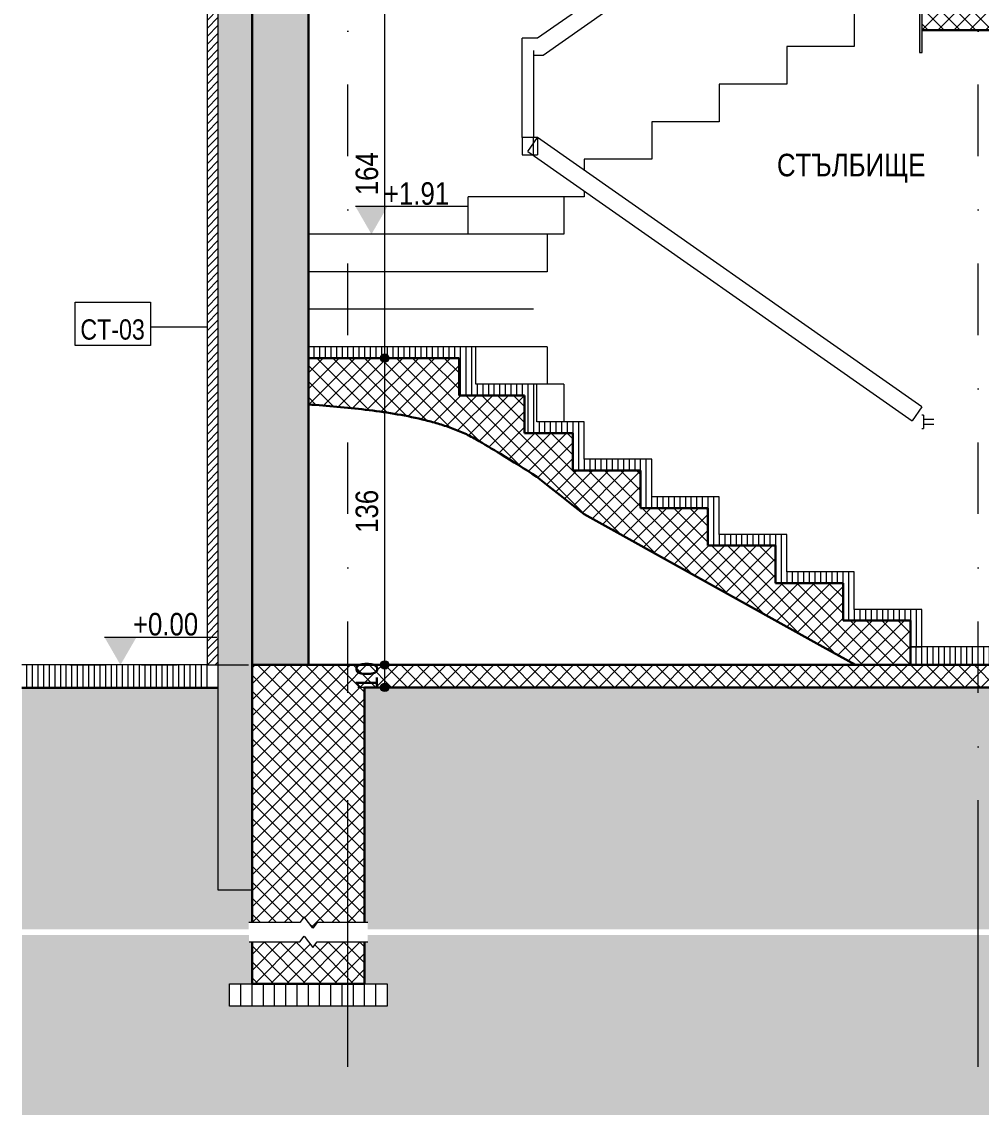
# Model space of a CAD drawing. Header units: centimetres. Extents: x -1339 to 248, y -200 to 805.
# Drawn here: x -1338.8 to -912.8, y -200 to 285.7 of the extents above; entities that cross this region are included whole.
import ezdxf

# ---------------------------------------------------------------- set-up
doc = ezdxf.new("R2010")
doc.units = ezdxf.units.CM
doc.linetypes.add('Dash', pattern=[31.75, 15.875, -15.875])
doc.linetypes.add('Dash dot', pattern=[79.375, 31.75, -23.8125, 0, -23.8125])
for name, color, linetype, lineweight in [('A-ANNO-DIMS', 7, 'Continuous', 9), ('A-ANNO-DIMS-50', 7, 'Continuous', 9), ('A-ANNO-NOTE', 7, 'Continuous', 9), ('A-AREA-IDEN', 7, 'Continuous', 9), ('A-DETL-GENF', 7, 'Continuous', 9), ('A-DETL-MBND', 7, 'Continuous', 9), ('A-DOOR', 7, 'Continuous', 9), ('A-FLOR', 7, 'Continuous', 9), ('A-FLOR-FNSH', 7, 'Continuous', 9), ('A-FLOR-HRAL', 7, 'Continuous', 9), ('A-FLOR-LEVL', 7, 'Continuous', 9), ('A-FLOR-PATT', 7, 'Continuous', 9), ('A-WALL', 7, 'Continuous', 9), ('A-WALL-FNSH', 7, 'Continuous', 9), ('A-WALL-IDEN', 7, 'Continuous', 9), ('A-WALL-PATT', 7, 'Continuous', 9), ('G-ANNO-DIMS', 7, 'Continuous', 9), ('S-GRID', 7, 'Continuous', 9), ('S-STRS', 7, 'Continuous', 9)]:
    doc.layers.add(name, color=color, linetype=linetype, lineweight=lineweight)
doc.layers.add('A-DETL', color=7, linetype='Continuous', lineweight=9, true_color=0x008000)
doc.styles.add('Arial Narrow', font='ARIALN.TTF', dxfattribs={"height": 10})
doc.styles.add('Arial Narrow_1', font='ARIALN.TTF', dxfattribs={"height": 10})
doc.styles.add('Arial Narrow_2', font='ARIALN.TTF', dxfattribs={"height": 9})
doc.dimstyles.new('TEC_DIM', dxfattribs={"dimscale": 30.48, "dimtxt": 10.23431, "dimasz": 0.492126, "dimexe": 0.393701, "dimexo": 0.246063, "dimgap": 0, "dimtad": 1, "dimdec": 0, "dimzin": 0, "dimdsep": 46, "dimtxsty": 'Arial Narrow_1', "dimblk1": 'DOTSMALL', "dimblk2": 'DOTSMALL', "dimsah": 1, "dimcen": 0.09, "dimazin": 0, "dimtfac": 1, "dimtdec": 4, "dimtix": 1, "dimtmove": 0, "dimatfit": 3, "dimfxl": 1, "dimtvp": 1, "dimtolj": 1, "dimtzin": 0, "dimarcsym": 2})
pattern_1 = [(45, (-668.992, 332.896), (-3.535534, 3.535534), []), (135, (-668.992, 332.896), (-3.535534, -3.535534), [])]
pattern_2 = [(0, (-668.992, 332.896), (19.05, 19.05), [19.05, -19.05]), (0, (-668.992, 340.04), (19.05, 19.05), [19.05, -19.05]), (0, (-668.992, 347.184), (19.05, 19.05), [19.05, -19.05]), (90, (-666.61, 349.565), (-19.05, 19.05), [19.05, -19.05]), (90, (-659.467, 349.565), (-19.05, 19.05), [19.05, -19.05]), (90, (-652.323, 349.565), (-19.05, 19.05), [19.05, -19.05])]

# ---------------------------------------------------------------- blocks, each defined once
blk = doc.blocks.new('TEC_DOOR-INT - 80x200-2358334-Б-Б')
at = {"layer": 'A-DOOR'}
for p, q in [((-938.3, 111), (-939.1, 111)), ((-938.3, 111), (-938.3, 108)), ((-935.3, 109), (-938.3, 109)), ((-938.3, 108), (-938.3, 105)), ((-938.3, 107), (-935.3, 107)), ((-939.1, 105), (-938.3, 105))]:
    blk.add_line(p, q, dxfattribs=at)
at = {"layer": 'A-DOOR', "flags": 128}
for points in [[(-933.8, 109), (-933.8, 109), (-933.8, 109), (-933.81, 109), (-933.82, 109), (-933.83, 109), (-933.84, 109), (-933.86, 109), (-933.87, 109), (-933.89, 109), (-933.92, 109), (-933.94, 109), (-933.97, 109), (-934, 109), (-934.03, 109), (-934.06, 109), (-934.09, 109), (-934.13, 109), (-934.17, 109), (-934.21, 109), (-934.25, 109), (-934.3, 109), (-934.34, 109), (-934.39, 109), (-934.44, 109), (-934.49, 109), (-934.54, 109), (-934.59, 109), (-934.64, 109), (-934.7, 109), (-934.75, 109), (-934.81, 109), (-934.87, 109), (-934.92, 109), (-934.98, 109), (-935.04, 109), (-935.1, 109), (-935.16, 109), (-935.22, 109), (-935.28, 109), (-935.3, 109)], [(-935.3, 107), (-935.24, 107), (-935.18, 107), (-935.12, 107), (-935.06, 107), (-935, 107), (-934.94, 107), (-934.88, 107), (-934.83, 107), (-934.77, 107), (-934.71, 107), (-934.66, 107), (-934.6, 107), (-934.55, 107), (-934.5, 107), (-934.45, 107), (-934.4, 107), (-934.35, 107), (-934.31, 107), (-934.26, 107), (-934.22, 107), (-934.18, 107), (-934.14, 107), (-934.1, 107), (-934.07, 107), (-934.03, 107), (-934, 107), (-933.97, 107), (-933.95, 107), (-933.92, 107), (-933.9, 107), (-933.88, 107), (-933.86, 107), (-933.84, 107), (-933.83, 107), (-933.82, 107), (-933.81, 107), (-933.8, 107), (-933.8, 107), (-933.8, 107)]]:
    blk.add_lwpolyline(points, dxfattribs=at)
blk = doc.blocks.new('Railing - Railing-2455743-Б-Б')
at = {"layer": 'A-FLOR-HRAL'}
for p, q in [((-939.1, 398), (-1109.74, 278.39)), ((-939.1, 398), (-939.1, 388.69)), ((-939.1, 388.69), (-1107.33, 270.77)), ((-1116.67, 273), (-1116.67, 278.39)), ((-1109.74, 278.39), (-1116.67, 278.39)), ((-1116.67, 234.28), (-1116.67, 273)), ((-1111.59, 273), (-1111.59, 234.28)), ((-1107.33, 270.77), (-1111.59, 270.77)), ((-1116.67, 234.28), (-1116.67, 226.66)), ((-1111.59, 234.28), (-1116.67, 234.28)), ((-1114.11, 228.04), (-1109.74, 234.28)), ((-1111.59, 226.66), (-1111.59, 234.28)), ((-1109.74, 234.28), (-1111.59, 234.28)), ((-1111.59, 226.66), (-1111.59, 234.28)), ((-939.1, 114.67), (-1109.74, 234.28)), ((-1109.74, 234.28), (-1109.74, 226.66)), ((-1116.67, 226.66), (-1111.59, 226.66)), ((-1114.11, 228.04), (-943.47, 108.43)), ((-1111.59, 226.66), (-1109.74, 226.66)), ((-939.1, 114.67), (-943.47, 108.43))]:
    blk.add_line(p, q, dxfattribs=at)
blk = doc.blocks.new('TEC-BREAKLINE - M_Break Line-2501834-Б-Б')
at = {"layer": 'A-DETL-GENF'}
for p, q in [((-1215.31, -114.43), (-1238.09, -114.43)), ((-1213.41, -111.89), (-1215.31, -114.43)), ((-1209.6, -116.97), (-1213.41, -111.89)), ((-1207.69, -114.43), (-1209.6, -116.97)), ((-1185.22, -114.43), (-1207.69, -114.43))]:
    blk.add_line(p, q, dxfattribs=at)
blk = doc.blocks.new('TEC-BREAKLINE - M_Break Line-2501920-Б-Б')
at = {"layer": 'A-DETL-GENF'}
for p, q in [((-1215.31, -123.04), (-1213.41, -120.5)), ((-1213.41, -120.5), (-1209.6, -125.58)), ((-1237.91, -123.04), (-1215.31, -123.04)), ((-1209.6, -125.58), (-1207.69, -123.04)), ((-1207.69, -123.04), (-1185.18, -123.04))]:
    blk.add_line(p, q, dxfattribs=at)
blk = doc.blocks.new('Spot Elevations - ELEVATION_PROJECT-150941-Б-Б')
at = {"layer": 'A-ANNO-NOTE'}
blk.add_hatch(color=256, dxfattribs=at).paths.add_polyline_path([(-428.74, 312.39), (-414.43, 312.39), (-421.59, 300)])
blk.add_line((-428.74, 312.39), (-378.74, 312.39), dxfattribs=at)
blk = doc.blocks.new('DIMBLOCK20-Б-Б')
at = {"layer": 'A-ANNO-DIMS-50'}
h = blk.add_hatch(color=256, dxfattribs=at)
edge = h.paths.add_edge_path()
edge.add_arc((-1177.68, 0), 1.87, 0, 360)
h = blk.add_hatch(color=256, dxfattribs=at)
edge = h.paths.add_edge_path()
edge.add_arc((-1177.68, -10), 1.87, 0, 360)
for p, q in [((-1172.83, 0), (-1189.68, 0)), ((-1177.68, -10), (-1177.68, 0)), ((-1177.68, 0), (-1172.83, 0)), ((-1172.83, -10), (-1189.68, -10)), ((-1177.68, -10), (-1172.83, -10))]:
    blk.add_line(p, q, dxfattribs=at)
for centre in [(-1177.68, 0), (-1177.68, -10)]:
    blk.add_circle(centre, 1.87, dxfattribs=at)
at = {"layer": 'A-ANNO-DIMS-50', "color": 0, "insert": (-1190.6, -11.34), "char_height": 10, "width": 15.2053, "attachment_point": 1, "rotation": 90, "line_spacing_factor": 0.974696, "style": 'Arial Narrow_1'}
blk.add_mtext('10', dxfattribs=at)
blk = doc.blocks.new('_DotSmall')
at = {"color": 0, "linetype": 'ByBlock', "const_width": 0.5}
blk.add_lwpolyline([(-0.0625, 0, 1), (0.0625, 0, 1)], format="xyb", close=True, dxfattribs=at)
blk = doc.blocks.new('DIMBLOCK21-Б-Б')
at = {"layer": 'A-ANNO-DIMS-50'}
h = blk.add_hatch(color=256, dxfattribs=at)
edge = h.paths.add_edge_path()
edge.add_arc((-1177.68, 136.33), 1.88, 0, 360)
h = blk.add_hatch(color=256, dxfattribs=at)
edge = h.paths.add_edge_path()
edge.add_arc((-1177.68, 0), 1.87, 0, 360)
for p, q in [((-1172.83, 136.33), (-1189.68, 136.33)), ((-1177.68, 0), (-1177.68, 136.33)), ((-1177.68, 136.33), (-1172.83, 136.33)), ((-1172.83, 0), (-1189.68, 0)), ((-1177.68, 0), (-1172.83, 0))]:
    blk.add_line(p, q, dxfattribs=at)
for centre, radius in [((-1177.68, 136.33), 1.88), ((-1177.68, 0), 1.87)]:
    blk.add_circle(centre, radius, dxfattribs=at)
at = {"layer": 'A-ANNO-DIMS-50', "color": 0, "insert": (-1190.6, 58.66), "char_height": 10, "width": 22.8079, "attachment_point": 1, "rotation": 90, "line_spacing_factor": 0.974696, "style": 'Arial Narrow_1'}
blk.add_mtext('136', dxfattribs=at)
blk = doc.blocks.new('DIMBLOCK22-Б-Б')
at = {"layer": 'A-ANNO-DIMS-50'}
h = blk.add_hatch(color=256, dxfattribs=at)
edge = h.paths.add_edge_path()
edge.add_arc((-1177.68, 300), 1.88, 0, 360)
h = blk.add_hatch(color=256, dxfattribs=at)
edge = h.paths.add_edge_path()
edge.add_arc((-1177.68, 136.33), 1.88, 0, 360)
for p, q in [((-1172.83, 300), (-1189.68, 300)), ((-1177.68, 136.33), (-1177.68, 300)), ((-1177.68, 300), (-1172.83, 300)), ((-1172.83, 136.33), (-1189.68, 136.33)), ((-1177.68, 136.33), (-1172.83, 136.33))]:
    blk.add_line(p, q, dxfattribs=at)
for centre in [(-1177.68, 300), (-1177.68, 136.33)]:
    blk.add_circle(centre, 1.88, dxfattribs=at)
at = {"layer": 'A-ANNO-DIMS-50', "color": 0, "insert": (-1190.6, 208.66), "char_height": 10, "width": 22.8079, "attachment_point": 1, "rotation": 90, "line_spacing_factor": 0.974696, "style": 'Arial Narrow_1'}
blk.add_mtext('164', dxfattribs=at)

msp = doc.modelspace()

# ---------------------------------------------------------------- hatches: boundary and pattern name
at = {"layer": 'A-DETL-GENF', "true_color": 0xffff80}
msp.add_hatch(color=51, dxfattribs=at).paths.add_polyline_path([(-938.95, 272), (-938.95, 308), (-940.2, 308), (-940.2, 272)])
at = {"layer": 'A-DETL-GENF'}
h = msp.add_hatch(dxfattribs=at)
h.set_pattern_fill('FP1_18', color=256, style=0, pattern_type=2)
h.set_pattern_definition(pattern_2)
h.paths.add_polyline_path([(-215.5, -117.46), (116.9, -117.46), (116.9, -114.43), (118.41, -114.43), (118.41, -20), (-221.59, -20), (-221.59, -114.43), (-220.22, -114.43), (-220.22, -117.46)])
h.paths.add_polyline_path([(248.18, -117.46), (248.18, -30), (153.41, -30), (153.41, -100), (148.41, -100), (148.41, -114.43), (150.03, -114.43), (150.03, -117.46), (154.5, -117.46)])
h.paths.add_polyline_path([(-1239.64, -117.46), (-1238.09, -117.46), (-1238.09, -114.43), (-1236.59, -114.43), (-1236.59, -100), (-1251.59, -100), (-1251.59, -10.15), (-1338.83, -10.15), (-1338.83, -117.46), (-1250.5, -117.46)])
h.paths.add_polyline_path([(-1180.27, -117.46), (-748.09, -117.46), (-748.09, -114.43), (-746.59, -114.43), (-746.59, -10), (-1186.59, -10), (-1186.59, -114.43), (-1185.22, -114.43), (-1185.22, -117.46)])
h.paths.add_polyline_path([(-695.22, -117.46), (-273.09, -117.46), (-273.09, -114.43), (-271.59, -114.43), (-271.59, -10), (-696.59, -10), (-696.59, -114.43), (-695.22, -114.43)])
h = msp.add_hatch(dxfattribs=at)
h.set_pattern_fill('FP1_18', color=256, style=0, pattern_type=2)
h.set_pattern_definition(pattern_2)
h.paths.add_polyline_path([(-942.08, -200), (248.18, -200), (248.18, -119.91), (149.96, -119.91), (149.96, -123.04), (148.41, -123.04), (148.41, -141.61), (158.41, -141.61), (158.41, -151.61), (108.41, -151.61), (108.41, -141.61), (118.41, -141.61), (118.41, -123.04), (117.12, -123.04), (117.12, -119.91), (-220.18, -119.91), (-220.18, -123.04), (-221.59, -123.04), (-221.59, -141.61), (-211.59, -141.61), (-211.59, -151.61), (-281.59, -151.61), (-281.59, -141.61), (-271.59, -141.61), (-271.59, -123.04), (-272.91, -123.04), (-272.91, -119.91), (-695.18, -119.91), (-695.18, -123.04), (-696.59, -123.04), (-696.59, -141.61), (-686.59, -141.61), (-686.59, -151.61), (-756.59, -151.61), (-756.59, -141.61), (-746.59, -141.61), (-746.59, -123.04), (-747.91, -123.04), (-747.91, -119.91), (-1185.18, -119.91), (-1185.18, -123.04), (-1186.59, -123.04), (-1186.59, -141.61), (-1176.59, -141.61), (-1176.59, -151.61), (-1246.59, -151.61), (-1246.59, -141.61), (-1236.59, -141.61), (-1236.59, -123.04), (-1237.91, -123.04), (-1237.91, -119.91), (-1338.83, -119.91), (-1338.83, -200), (-1237.97, -200)])
at = {"layer": 'A-FLOR-PATT'}
h = msp.add_hatch(dxfattribs=at)
h.set_pattern_fill('FP1_1', color=256, style=0, pattern_type=2)
h.set_pattern_definition(pattern_1)
h.paths.add_polyline_path([(-938.95, 282), (-221.59, 282), (-221.59, 300), (-938.95, 300), (-938.95, 287.3)])
at = {"layer": 'A-FLOR-PATT', "true_color": 0x787878}
h = msp.add_hatch(dxfattribs=at)
h.set_pattern_fill('FP1_11', color=8, angle=-90, style=0, pattern_type=2)
h.set_pattern_definition([(270, (-714.087, 8), (2.5, 2e-16), [])])
h.paths.add_polyline_path([(-222.96, 0), (-221.59, 0), (-221.59, 8), (-721.59, 8), (-721.59, 0), (-247.76, 0)])
h.paths.add_polyline_path([(-942.08, 0), (-746.59, 0), (-746.59, 8), (-944.1, 8), (-944.1, 0)])
at = {"layer": 'A-FLOR-PATT', "true_color": 0xe0ea68}
h = msp.add_hatch(dxfattribs=at)
h.set_pattern_fill('FP1_17', color=61, angle=-90, style=0, pattern_type=2)
h.set_pattern_definition([(270, (-1331.587, -8e-14), (2.5, 2e-16), [])])
h.paths.add_polyline_path([(-1338.81, -10), (-1256.59, -10), (-1256.59, 0), (-1338.81, 0), (-1338.81, -7.89)])
at = {"layer": 'A-FLOR-PATT'}
h = msp.add_hatch(dxfattribs=at)
h.set_pattern_fill('FP1_1', color=256, style=0, pattern_type=2)
h.set_pattern_definition(pattern_1)
h.paths.add_polyline_path([(-1176.59, -10), (-221.59, -10), (-221.59, 0), (-1236.59, 0), (-1236.59, -10), (-1186.59, -10)])
at = {"layer": 'A-FLOR-PATT', "true_color": 0x787878}
h = msp.add_hatch(dxfattribs=at)
h.set_pattern_fill('FP1_19', color=8, angle=-90, style=0, pattern_type=2)
h.set_pattern_definition([(270, (-546.587, -180), (5, -2e-14), [])])
h.paths.add_polyline_path([(-686.59, -151.61), (-686.59, -141.61), (-756.59, -141.61), (-756.59, -151.61)])
h.paths.add_polyline_path([(135.33, -151.61), (158.41, -151.61), (158.41, -141.61), (108.41, -141.61), (108.41, -151.61), (118.41, -151.61)])
h.paths.add_polyline_path([(-1176.59, -151.61), (-1176.59, -141.61), (-1246.59, -141.61), (-1246.59, -151.61), (-1186.59, -151.61)])
h.paths.add_polyline_path([(-221.59, -151.61), (-211.59, -151.61), (-211.59, -141.61), (-281.59, -141.61), (-281.59, -151.61)])
at = {"layer": 'A-WALL-PATT', "true_color": 0x787878}
h = msp.add_hatch(dxfattribs=at)
h.set_pattern_fill('FP1_4', color=8, style=0, pattern_type=2)
h.set_pattern_definition([(45, (-668.992, 332.896), (-1.767767, 1.767767), [])])
h.paths.add_polyline_path([(-1256.59, 0), (-1251.59, 0), (-1251.59, 300), (-1256.59, 300), (-1256.59, 113.83)])
at = {"layer": 'A-WALL-PATT', "lineweight": 5, "true_color": 0xffff80}
msp.add_hatch(color=51, dxfattribs=at).paths.add_polyline_path([(-1239.64, 0), (-1236.59, 0), (-1236.59, 300), (-1251.59, 300), (-1251.59, 0)])
at = {"layer": 'A-WALL-PATT', "true_color": 0x808080}
msp.add_hatch(color=8, dxfattribs=at).paths.add_polyline_path([(-1211.59, 0), (-1211.59, 300), (-1236.59, 300), (-1236.59, 0)])
at = {"layer": 'A-WALL-PATT', "true_color": 0xffff80}
msp.add_hatch(color=51, dxfattribs=at).paths.add_polyline_path([(-1236.59, -100), (-1236.59, 0), (-1251.59, 0), (-1251.59, -100), (-1239.64, -100)])
at = {"layer": 'A-WALL-PATT'}
h = msp.add_hatch(dxfattribs=at)
h.set_pattern_fill('FP1_1', color=256, style=0, pattern_type=2)
h.set_pattern_definition(pattern_1)
h.paths.add_polyline_path([(-1209.6, -116.97), (-1207.69, -114.43), (-1186.59, -114.43), (-1186.59, -10), (-1236.59, -10), (-1236.59, -114.43), (-1215.31, -114.43), (-1213.41, -111.89), (-1211.5, -114.43)])
h = msp.add_hatch(dxfattribs=at)
h.set_pattern_fill('FP1_1', color=256, style=0, pattern_type=2)
h.set_pattern_definition(pattern_1)
h.paths.add_polyline_path([(-1213.41, -141.61), (-1186.59, -141.61), (-1186.59, -123.04), (-1207.69, -123.04), (-1209.6, -125.58), (-1213.41, -120.5), (-1215.31, -123.04), (-1236.59, -123.04), (-1236.59, -141.61)])
at = {"layer": 'S-STRS', "true_color": 0x787878}
h = msp.add_hatch(dxfattribs=at)
h.set_pattern_fill('FP1_2', color=8, style=0, pattern_type=2)
h.set_pattern_definition([(90, (-668.992, 332.896), (-2.5, 2e-16), [])])
h.paths.add_polyline_path([(-942.08, 8), (-939.1, 8), (-939.1, 24.67), (-969.1, 24.67), (-969.1, 41.33), (-999.1, 41.33), (-999.1, 58), (-1029.1, 58), (-1029.1, 74.67), (-1059.1, 74.67), (-1059.1, 91.33), (-1089.1, 91.33), (-1089.1, 108), (-1110.11, 108), (-1110.11, 124.67), (-1137.15, 124.67), (-1137.15, 141.33), (-1211.59, 141.33), (-1211.59, 136.33), (-1144.65, 136.33), (-1144.65, 119.67), (-1115.54, 119.67), (-1115.54, 103), (-1094.1, 103), (-1094.1, 86.33), (-1064.1, 86.33), (-1064.1, 69.67), (-1034.1, 69.67), (-1034.1, 53), (-1004.1, 53), (-1004.07, 36.33), (-974.1, 36.33), (-974.1, 19.67), (-944.1, 19.67), (-944.1, 8)])
at = {"layer": 'S-STRS'}
h = msp.add_hatch(dxfattribs=at)
h.set_pattern_fill('FP1_1', color=256, style=0, pattern_type=2)
h.set_pattern_definition(pattern_1)
h.paths.add_polyline_path([(-968.61, 0), (-944.1, 0), (-944.1, 19.67), (-974.1, 19.67), (-974.1, 36.33), (-1004.1, 36.33), (-1004.1, 53), (-1034.1, 53), (-1034.1, 69.67), (-1064.1, 69.67), (-1064.1, 86.33), (-1094.1, 86.33), (-1094.1, 103), (-1115.54, 103), (-1115.54, 119.67), (-1144.65, 119.67), (-1144.65, 136.33), (-1211.59, 136.33), (-1211.59, 115.72), (-1205.23, 115.24), (-1198.87, 114.7), (-1190.34, 113.83), (-1186.18, 113.37), (-1179.85, 112.54), (-1173.54, 111.58), (-1167.26, 110.44), (-1161.03, 109.08), (-1154.86, 107.45), (-1148.79, 105.48), (-1142.87, 103.11), (-1137.15, 100.27), (-1126.26, 93.71), (-1115.47, 87.01), (-1110.11, 83.61), (-1089.1, 66.94), (-983.01, 8)])

# ---------------------------------------------------------------- linework, layer by layer
at = {"layer": 'A-DETL', "color": 7, "lineweight": 5}
for p, q in [((-940.2, 308), (-940.2, 272)), ((-938.95, 272), (-938.95, 308)), ((-940.2, 272), (-938.95, 272))]:
    msp.add_line(p, q, dxfattribs=at)
at = {"layer": 'A-DETL', "color": 7, "lineweight": 30}
for p, q in [((-1251.59, -10.15), (-1338.81, -10.15)), ((-1236.59, -10), (-1236.59, -100)), ((-1186.59, -10), (-1186.59, -114.43)), ((-746.59, -10), (-1186.59, -10)), ((-1236.59, -114.43), (-1236.59, -100)), ((-1236.59, -141.61), (-1236.59, -123.04)), ((-1186.59, -123.04), (-1186.59, -141.61)), ((-1236.59, -141.61), (-1186.59, -141.61))]:
    msp.add_line(p, q, dxfattribs=at)
at = {"layer": 'A-DETL-MBND'}
for p, q in [((-1251.59, -100), (-1251.59, -10.15)), ((-1236.59, -100), (-1251.59, -100)), ((-1246.59, -151.61), (-1246.59, -141.61)), ((-1246.59, -141.61), (-1236.59, -141.61)), ((-1186.59, -141.61), (-1176.59, -141.61)), ((-1176.59, -141.61), (-1176.59, -151.61)), ((-1176.59, -151.61), (-1246.59, -151.61))]:
    msp.add_line(p, q, dxfattribs=at)
at = {"layer": 'A-FLOR'}
msp.add_line((-1251.59, -10), (-1256.59, -10), dxfattribs=at)
at = {"layer": 'A-FLOR-FNSH', "lineweight": 30}
for p, q in [((-938.95, 282), (-746.59, 282)), ((-1236.59, 0), (-1236.59, -10)), ((-746.59, 0), (-1236.59, 0))]:
    msp.add_line(p, q, dxfattribs=at)
at = {"layer": 'A-FLOR-FNSH'}
for p, q in [((-746.59, 8), (-944.1, 8)), ((-944.1, 8), (-944.1, 0)), ((-1256.59, 0), (-1338.81, 0)), ((-1256.59, -10), (-1256.59, 0)), ((-1338.81, -10), (-1256.59, -10))]:
    msp.add_line(p, q, dxfattribs=at)
at = {"layer": 'A-FLOR-LEVL', "linetype": 'Dash'}
msp.add_line((-1317.52, 0), (176.75, 0), dxfattribs=at)
at = {"layer": 'A-WALL'}
for p, q in [((-1251.59, -10.15), (-1251.59, 320)), ((-969.1, 291.33), (-969.1, 274.67)), ((-969.1, 274.67), (-999.1, 274.67)), ((-999.1, 274.67), (-999.1, 258)), ((-999.1, 258), (-1029.1, 258)), ((-1029.1, 258), (-1029.1, 241.33)), ((-1029.1, 241.33), (-1059.1, 241.33)), ((-1059.1, 241.33), (-1059.1, 224.67)), ((-1059.1, 224.67), (-1089.1, 224.67)), ((-1089.1, 224.67), (-1089.1, 219.81)), ((-1089.1, 210.5), (-1089.1, 208)), ((-1089.1, 208), (-1098.1, 208)), ((-1098.1, 208), (-1098.1, 191.33)), ((-1098.1, 191.33), (-1105.54, 191.33)), ((-1105.54, 191.33), (-1105.54, 174.67)), ((-1105.54, 174.67), (-1111.59, 174.67)), ((-1256.59, -10.15), (-1256.59, -10))]:
    msp.add_line(p, q, dxfattribs=at)
at = {"layer": 'A-WALL', "lineweight": 30}
for p, q in [((-1236.59, 0), (-1236.59, 320)), ((-1211.59, 0), (-1211.59, 320))]:
    msp.add_line(p, q, dxfattribs=at)
at = {"layer": 'A-WALL-FNSH'}
for p, q in [((-1256.59, 320), (-1256.59, 0)), ((-1256.59, 0), (-1251.59, 0))]:
    msp.add_line(p, q, dxfattribs=at)
at = {"layer": 'A-WALL-IDEN'}
msp.add_line((-1256.59, 150), (-1281.64, 150), dxfattribs=at)
at = {"layer": 'A-WALL-IDEN', "flags": 128}
msp.add_lwpolyline([(-1315.09, 161.13), (-1281.64, 161.13), (-1281.64, 141.93), (-1315.09, 141.93)], close=True, dxfattribs=at)
at = {"layer": 'S-GRID', "color": 1, "linetype": 'Dash dot', "lineweight": 18, "true_color": 0xff0000}
for p, q in [((-1194.09, -91.88), (-1194.09, 649.77)), ((-914.09, -91.88), (-914.09, 649.77))]:
    msp.add_line(p, q, dxfattribs=at)
at = {"layer": 'S-GRID', "color": 1, "lineweight": 18, "true_color": 0xff0000}
for p, q in [((-1194.09, -178.49), (-1194.09, -91.88)), ((-914.09, -178.49), (-914.09, -91.88))]:
    msp.add_line(p, q, dxfattribs=at)
at = {"layer": 'S-STRS'}
for p, q in [((-1140.57, 191.33), (-1140.57, 208)), ((-1098.1, 208), (-1140.57, 208)), ((-1105.54, 191.33), (-1211.59, 191.33)), ((-1111.59, 174.67), (-1211.59, 174.67)), ((-1111.59, 158), (-1211.59, 158)), ((-1137.15, 141.33), (-1211.59, 141.33)), ((-1211.59, 141.33), (-1211.59, 136.33)), ((-1137.15, 124.67), (-1137.15, 141.33)), ((-1105.54, 141.33), (-1137.15, 141.33)), ((-1105.54, 141.33), (-1105.54, 124.67)), ((-1211.59, 136.33), (-1144.65, 136.33)), ((-1144.65, 136.33), (-1144.65, 119.67)), ((-1110.11, 124.67), (-1137.15, 124.67)), ((-1110.11, 108), (-1110.11, 124.67)), ((-1098.1, 124.67), (-1110.11, 124.67)), ((-1098.1, 124.67), (-1098.1, 108)), ((-1144.65, 119.67), (-1115.54, 119.67)), ((-1115.54, 119.67), (-1115.54, 103)), ((-1089.1, 108), (-1110.11, 108)), ((-1089.1, 91.33), (-1089.1, 108)), ((-1115.54, 103), (-1094.1, 103)), ((-1094.1, 103), (-1094.1, 86.33)), ((-1059.1, 91.33), (-1089.1, 91.33)), ((-1059.1, 74.67), (-1059.1, 91.33)), ((-1094.1, 86.33), (-1064.1, 86.33)), ((-1064.1, 86.33), (-1064.1, 69.67)), ((-1029.1, 74.67), (-1059.1, 74.67)), ((-1029.1, 58), (-1029.1, 74.67)), ((-1064.1, 69.67), (-1034.1, 69.67)), ((-1034.1, 69.67), (-1034.1, 53)), ((-999.1, 58), (-1029.1, 58)), ((-999.1, 41.33), (-999.1, 58)), ((-1034.1, 53), (-1004.1, 53)), ((-1004.1, 53), (-1004.1, 36.33)), ((-969.1, 41.33), (-999.1, 41.33)), ((-969.1, 24.67), (-969.1, 41.33)), ((-1004.1, 36.33), (-974.1, 36.33)), ((-974.1, 36.33), (-974.1, 19.67)), ((-939.1, 24.67), (-969.1, 24.67)), ((-939.1, 8), (-939.1, 24.67)), ((-974.1, 19.67), (-944.1, 19.67)), ((-944.1, 19.67), (-944.1, 8)), ((-944.1, 8), (-939.1, 8))]:
    msp.add_line(p, q, dxfattribs=at)
at = {"layer": 'S-STRS', "lineweight": 30}
for p, q in [((-1144.65, 136.33), (-1211.59, 136.33)), ((-1211.59, 136.33), (-1211.59, 115.72)), ((-1144.65, 119.67), (-1144.65, 136.33)), ((-1115.54, 119.67), (-1144.65, 119.67)), ((-1115.54, 103), (-1115.54, 119.67)), ((-1094.1, 103), (-1115.54, 103)), ((-1094.1, 86.33), (-1094.1, 103)), ((-1064.1, 86.33), (-1094.1, 86.33)), ((-1064.1, 69.67), (-1064.1, 86.33)), ((-1034.1, 69.67), (-1064.1, 69.67)), ((-1034.1, 53), (-1034.1, 69.67)), ((-1089.1, 66.94), (-983.01, 8)), ((-1004.1, 53), (-1034.1, 53)), ((-1004.1, 36.33), (-1004.1, 53)), ((-974.1, 36.33), (-1004.1, 36.33)), ((-974.1, 19.67), (-974.1, 36.33)), ((-944.1, 19.67), (-974.1, 19.67)), ((-944.1, 8), (-944.1, 19.67)), ((-968.61, 0), (-983.01, 8)), ((-944.1, 8), (-944.1, 0)), ((-944.1, 0), (-968.61, 0))]:
    msp.add_line(p, q, dxfattribs=at)
at = {"layer": 'S-STRS', "lineweight": 30, "flags": 128}
msp.add_lwpolyline([(-1110.11, 83.61), (-1104.86, 79.44), (-1099.6, 75.27), (-1094.35, 71.11), (-1089.1, 66.94)], dxfattribs=at)
at = {"layer": 'S-STRS', "lineweight": 30}
for points, knots in [([(-1211.59, 115.72), (-1207.34, 115.42), (-1198.86, 114.75), (-1186.17, 113.44), (-1173.52, 111.69), (-1163.08, 109.66), (-1154.85, 107.51), (-1149.78, 105.88), (-1145.8, 104.37), (-1141.88, 102.72), (-1139.02, 101.3), (-1137.15, 100.27)], [0, 0, 0, 0, 0.166667, 0.333333, 0.5, 0.666667, 0.75, 0.833333, 0.875, 0.916667, 1, 1, 1, 1]), ([(-1137.15, 100.27), (-1133.51, 98.11), (-1124.43, 92.64), (-1115.46, 87.03), (-1110.11, 83.61)], [0, 0, 0, 0, 0.4, 1, 1, 1, 1])]:
    msp.add_open_spline(points, degree=3, knots=knots, dxfattribs=at)

# ---------------------------------------------------------------- block references
at = {"layer": 'A-DETL-GENF'}
for name in ['TEC-BREAKLINE - M_Break Line-2501834-Б-Б', 'TEC-BREAKLINE - M_Break Line-2501920-Б-Б']:
    msp.add_blockref(name, (0, 0), dxfattribs=at)
at = {"layer": 'A-DOOR'}
msp.add_blockref('TEC_DOOR-INT - 80x200-2358334-Б-Б', (0, 0), dxfattribs=at)
at = {"layer": 'A-FLOR-HRAL'}
msp.add_blockref('Railing - Railing-2455743-Б-Б', (0, 0), dxfattribs=at)
at = {"layer": 'G-ANNO-DIMS'}
for p in [(-761.96, -108.67), (-873.45, -300)]:
    msp.add_blockref('Spot Elevations - ELEVATION_PROJECT-150941-Б-Б', p, dxfattribs=at)

# ---------------------------------------------------------------- texts
at = {"layer": 'A-AREA-IDEN', "insert": (-970.46, 214.17), "char_height": 10, "width": 67.45, "attachment_point": 8, "line_spacing_factor": 0.949189, "style": 'Arial Narrow'}
msp.add_mtext('\\pt63.5,127,190.5,254,317.5,381,444.5,508,571.5,635,698.5,762,825.5,889,952.5,1016,1079.5,1143,1206.5,1270,1333.5,1397,1460.5,1524,1587.5,1651,1714.5,1778,1841.5,1905,1968.5,2032;СТЪЛБИЩЕ', dxfattribs=at)
at = {"layer": 'A-WALL-IDEN', "insert": (-1298.54, 148.94), "char_height": 9, "width": 28.45, "attachment_point": 5, "line_spacing_factor": 0.949189, "style": 'Arial Narrow_2'}
msp.add_mtext('\\pt25.00002,50.00004,74.99997,99.99999,125.00001,150.00003,174.99996,199.99998,225,250.00002,275.00004,299.99997,324.99999,350.00001,375.00003,399.99996,424.99998,450,475.00002,500.00004,524.99997,549.99999,575.00001,600.00003,624.99996,649.99998,675,700.00002,725.00004,749.99997,774.99999,800.00001;СТ-03', dxfattribs=at)
at = {"layer": 'G-ANNO-DIMS', "char_height": 10, "width": 34.7536, "attachment_point": 1, "line_spacing_factor": 0.974696, "style": 'Arial Narrow_1'}
for s, insert in [('+1.91', (-1178.03, 214.42)), ('+0.00', (-1289.51, 23.09))]:
    msp.add_mtext(s, dxfattribs=dict(at, insert=insert))

# ---------------------------------------------------------------- dimensions: what is measured, and where the dimension line sits
at = {"layer": 'A-ANNO-DIMS'}
for base, p1, p2, override, picture, middle in [((-1177.68, 300), (-1180.33, 136.33), (-1180.33, 300), {"dimpost": '<>', "dimfxl": 163.666667}, 'DIMBLOCK22-Б-Б', (-1182.78, 218.17)), ((-1177.68, 136.33), (-1180.33, 0), (-1180.33, 136.33), {"dimpost": '<>', "dimfxl": 136.333333}, 'DIMBLOCK21-Б-Б', (-1182.78, 68.17)), ((-1177.68, 0), (-1180.33, -10), (-1180.33, 0), {"dimpost": '<>', "dimfxl": 10}, 'DIMBLOCK20-Б-Б', (-1182.78, -5))]:
    dim = msp.add_linear_dim(base=base, p1=p1, p2=p2, angle=90, dimstyle='TEC_DIM', override=override, dxfattribs=at)
    dim.commit()
    dim.dimension.update_dxf_attribs({"geometry": picture, "text_midpoint": middle})

doc.saveas('drawing.dxf')
